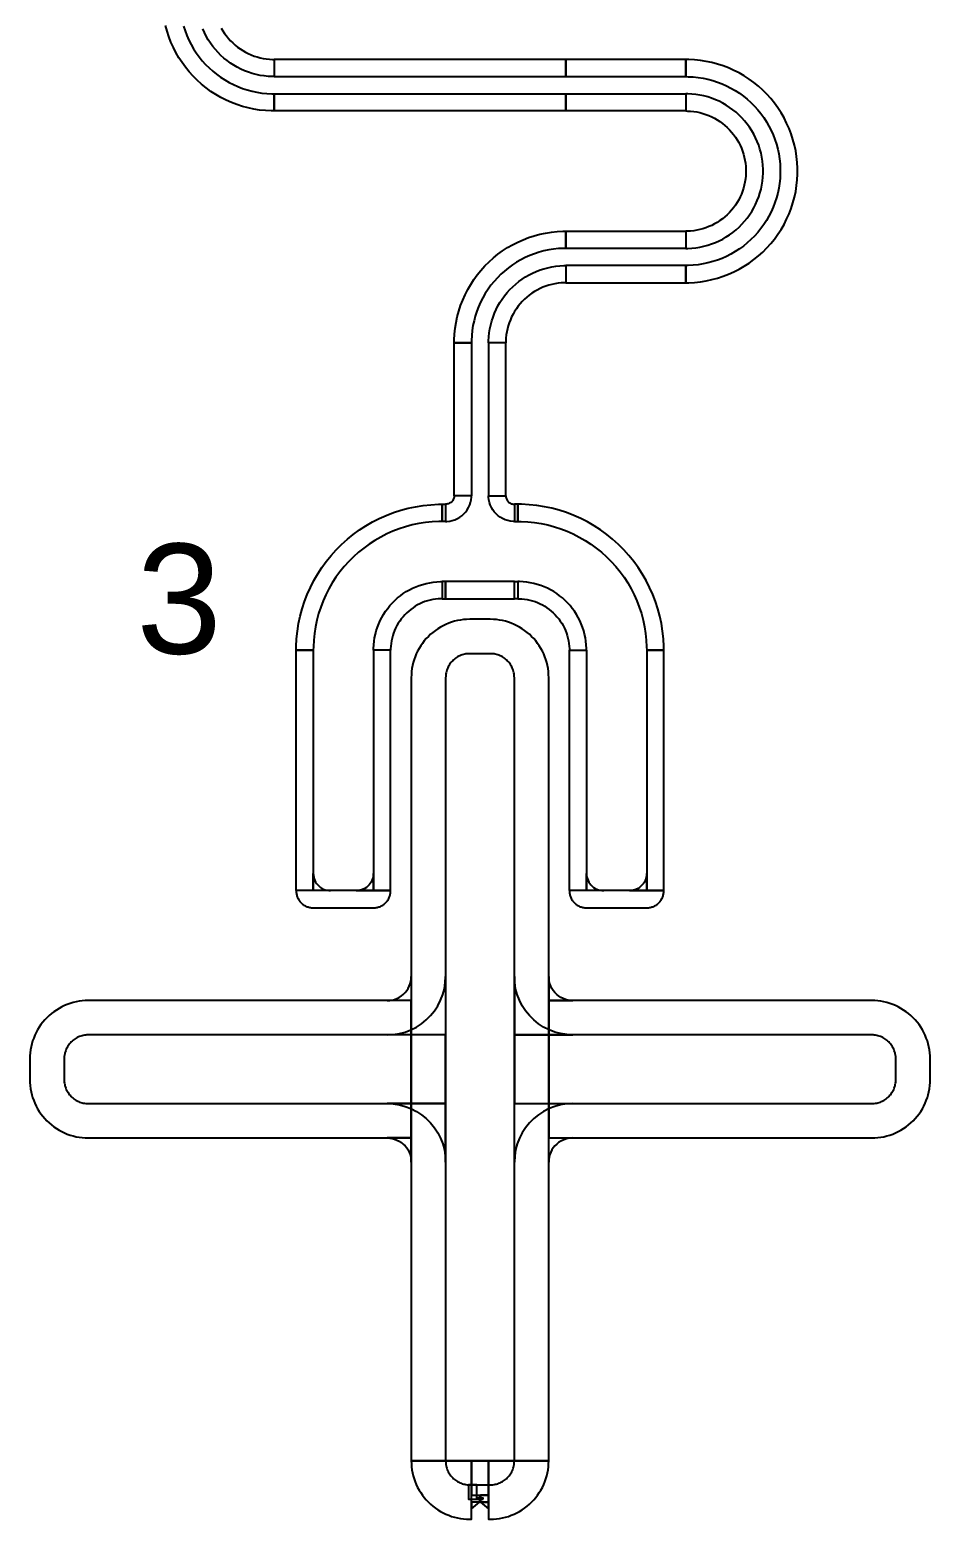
# Model space of a CAD drawing. Extents: x -3500 to 3500, y -3500 to 3500.
# Drawn here: x -257 to 267, y -1733 to -866 of the extents above; entities that cross this region are included whole.
import ezdxf

# ---------------------------------------------------------------- set-up
doc = ezdxf.new("R2010")
doc.units = 0
doc.layers.get('0').update_dxf_attribs({"linetype": 'CONTINUOUS'})
for name, color, linetype in [('BASEMETAL', 4, 'CONTINUOUS'), ('FRAME', 8, 'CONTINUOUS'), ('SECONDLAYER', 6, 'CONTINUOUS')]:
    doc.layers.add(name, color=color, linetype=linetype)
doc.styles.get("Standard").update_dxf_attribs({"font": 'arial.ttf'})

# ---------------------------------------------------------------- blocks, each defined once
blk = doc.blocks.new('CHIP_XSEARCH')
for points in [[(3332.47, 2636.38), (3333.36, 2633.64), (3334.39, 2630.95), (3335.56, 2628.32), (3336.87, 2625.76), (3338.31, 2623.26), (3339.88, 2620.85), (3341.57, 2618.52), (3343.38, 2616.28), (3345.31, 2614.14), (3347.34, 2612.1), (3349.48, 2610.18), (3351.72, 2608.37), (3354.05, 2606.67), (3356.47, 2605.1), (3358.96, 2603.67), (3361.53, 2602.36), (3364.16, 2601.19), (3366.84, 2600.15), (3369.58, 2599.26), (3372.36, 2598.52), (3375.18, 2597.92), (3378.02, 2597.47), (3380.89, 2597.17), (3383.76, 2597.02), (3385.2, 2597), (3385.2, 2587), (3383.5, 2587.02), (3380.1, 2587.2), (3376.72, 2587.56), (3373.36, 2588.09), (3370.03, 2588.8), (3366.74, 2589.68), (3363.51, 2590.73), (3360.33, 2591.95), (3357.22, 2593.33), (3354.19, 2594.88), (3351.24, 2596.58), (3348.39, 2598.43), (3345.63, 2600.43), (3342.99, 2602.57), (3340.46, 2604.85), (3338.05, 2607.26), (3335.78, 2609.79), (3333.64, 2612.43), (3331.64, 2615.18), (3329.78, 2618.04), (3328.08, 2620.98), (3326.54, 2624.02), (3325.15, 2627.13), (3323.93, 2630.3), (3322.88, 2633.54), (3322, 2636.83)], [(3354.44, 2635.3), (3355.36, 2633.71), (3356.36, 2632.18), (3357.44, 2630.69), (3358.59, 2629.27), (3359.82, 2627.91), (3361.11, 2626.61), (3362.47, 2625.39), (3363.9, 2624.23), (3365.38, 2623.16), (3366.92, 2622.16), (3368.5, 2621.24), (3370.14, 2620.41), (3371.81, 2619.66), (3373.52, 2619.01), (3375.26, 2618.44), (3377.03, 2617.97), (3378.83, 2617.59), (3380.64, 2617.3), (3382.46, 2617.11), (3384.29, 2617.01), (3385.2, 2617), (3385.2, 2607), (3384.03, 2607.02), (3381.67, 2607.14), (3379.33, 2607.38), (3377, 2607.75), (3374.7, 2608.24), (3372.42, 2608.85), (3370.18, 2609.58), (3367.98, 2610.43), (3365.83, 2611.38), (3363.73, 2612.45), (3361.69, 2613.63), (3359.72, 2614.91), (3357.81, 2616.3), (3355.98, 2617.78), (3354.23, 2619.36), (3352.56, 2621.02), (3350.99, 2622.77), (3349.5, 2624.61), (3348.12, 2626.51), (3346.83, 2628.49), (3345.66, 2630.53), (3344.59, 2632.63), (3343.63, 2634.78)]]:
    blk.add_lwpolyline(points)
for points in [[(3385.2, 2607), (3555, 2607), (3555, 2617), (3385.2, 2617)], [(3555, 2607), (3624.8, 2607), (3624.8, 2617), (3555, 2617)], [(3624.8, 2607), (3626.24, 2606.98), (3629.11, 2606.83), (3631.98, 2606.53), (3634.82, 2606.08), (3637.64, 2605.48), (3640.42, 2604.74), (3643.16, 2603.85), (3645.84, 2602.81), (3648.47, 2601.64), (3651.04, 2600.33), (3653.53, 2598.9), (3655.95, 2597.33), (3658.28, 2595.63), (3660.52, 2593.82), (3662.66, 2591.9), (3664.69, 2589.86), (3666.62, 2587.72), (3668.43, 2585.48), (3670.12, 2583.15), (3671.69, 2580.74), (3673.13, 2578.24), (3674.44, 2575.68), (3675.61, 2573.05), (3676.64, 2570.36), (3677.53, 2567.62), (3678.28, 2564.84), (3678.88, 2562.02), (3679.33, 2559.18), (3679.63, 2556.32), (3679.78, 2553.44), (3679.78, 2550.56), (3679.63, 2547.68), (3679.33, 2544.82), (3678.88, 2541.98), (3678.28, 2539.16), (3677.53, 2536.38), (3676.64, 2533.64), (3675.61, 2530.95), (3674.44, 2528.32), (3673.13, 2525.76), (3671.69, 2523.26), (3670.12, 2520.85), (3668.43, 2518.52), (3666.62, 2516.28), (3664.69, 2514.14), (3662.66, 2512.1), (3660.52, 2510.18), (3658.28, 2508.37), (3655.95, 2506.67), (3653.53, 2505.1), (3651.04, 2503.67), (3648.47, 2502.36), (3645.84, 2501.19), (3643.16, 2500.15), (3640.42, 2499.26), (3637.64, 2498.52), (3634.82, 2497.92), (3631.98, 2497.47), (3629.11, 2497.17), (3626.24, 2497.02), (3624.8, 2497), (3624.8, 2487), (3626.5, 2487.02), (3629.9, 2487.2), (3633.28, 2487.56), (3636.64, 2488.09), (3639.97, 2488.8), (3643.26, 2489.68), (3646.49, 2490.73), (3649.67, 2491.95), (3652.78, 2493.33), (3655.81, 2494.88), (3658.76, 2496.58), (3661.61, 2498.43), (3664.37, 2500.43), (3667.01, 2502.57), (3669.54, 2504.85), (3671.95, 2507.26), (3674.22, 2509.79), (3676.36, 2512.43), (3678.36, 2515.18), (3680.22, 2518.04), (3681.92, 2520.98), (3683.46, 2524.02), (3684.85, 2527.13), (3686.07, 2530.3), (3687.12, 2533.54), (3688, 2536.83), (3688.71, 2540.15), (3689.24, 2543.52), (3689.6, 2546.9), (3689.77, 2550.3), (3689.77, 2553.7), (3689.6, 2557.1), (3689.24, 2560.48), (3688.71, 2563.85), (3688, 2567.17), (3687.12, 2570.46), (3686.07, 2573.7), (3684.85, 2576.87), (3683.46, 2579.98), (3681.92, 2583.02), (3680.22, 2585.96), (3678.36, 2588.82), (3676.36, 2591.57), (3674.22, 2594.21), (3671.95, 2596.74), (3669.54, 2599.15), (3667.01, 2601.43), (3664.37, 2603.57), (3661.61, 2605.57), (3658.76, 2607.42), (3655.81, 2609.12), (3652.78, 2610.67), (3649.67, 2612.05), (3646.49, 2613.27), (3643.26, 2614.32), (3639.97, 2615.2), (3636.64, 2615.91), (3633.28, 2616.44), (3629.9, 2616.8), (3626.5, 2616.98), (3624.8, 2617)], [(3385.2, 2597), (3555, 2597), (3555, 2587), (3385.2, 2587)], [(3555, 2597), (3624.8, 2597), (3624.8, 2587), (3555, 2587)], [(3624.8, 2587), (3625.71, 2586.99), (3627.54, 2586.89), (3629.36, 2586.7), (3631.17, 2586.41), (3632.97, 2586.03), (3634.74, 2585.56), (3636.48, 2584.99), (3638.19, 2584.34), (3639.86, 2583.59), (3641.5, 2582.76), (3643.08, 2581.84), (3644.62, 2580.84), (3646.1, 2579.77), (3647.53, 2578.61), (3648.89, 2577.39), (3650.18, 2576.09), (3651.41, 2574.73), (3652.56, 2573.31), (3653.64, 2571.82), (3654.64, 2570.29), (3655.56, 2568.7), (3656.39, 2567.07), (3657.13, 2565.39), (3657.79, 2563.68), (3658.36, 2561.94), (3658.83, 2560.17), (3659.21, 2558.38), (3659.5, 2556.57), (3659.69, 2554.75), (3659.78, 2552.92), (3659.78, 2551.08), (3659.69, 2549.25), (3659.5, 2547.43), (3659.21, 2545.62), (3658.83, 2543.83), (3658.36, 2542.06), (3657.79, 2540.32), (3657.13, 2538.61), (3656.39, 2536.93), (3655.56, 2535.3), (3654.64, 2533.71), (3653.64, 2532.18), (3652.56, 2530.69), (3651.41, 2529.27), (3650.18, 2527.91), (3648.89, 2526.61), (3647.53, 2525.39), (3646.1, 2524.23), (3644.62, 2523.16), (3643.08, 2522.16), (3641.5, 2521.24), (3639.86, 2520.41), (3638.19, 2519.66), (3636.48, 2519.01), (3634.74, 2518.44), (3632.97, 2517.97), (3631.17, 2517.59), (3629.36, 2517.3), (3627.54, 2517.11), (3625.71, 2517.01), (3624.8, 2517), (3624.8, 2507), (3625.97, 2507.02), (3628.33, 2507.14), (3630.67, 2507.38), (3633, 2507.75), (3635.3, 2508.24), (3637.58, 2508.85), (3639.82, 2509.58), (3642.02, 2510.43), (3644.17, 2511.38), (3646.27, 2512.45), (3648.31, 2513.63), (3650.28, 2514.91), (3652.19, 2516.3), (3654.02, 2517.78), (3655.77, 2519.36), (3657.44, 2521.02), (3659.01, 2522.77), (3660.5, 2524.61), (3661.88, 2526.51), (3663.17, 2528.49), (3664.34, 2530.53), (3665.41, 2532.63), (3666.37, 2534.78), (3667.22, 2536.98), (3667.94, 2539.22), (3668.55, 2541.49), (3669.04, 2543.8), (3669.41, 2546.13), (3669.66, 2548.47), (3669.78, 2550.82), (3669.78, 2553.18), (3669.66, 2555.53), (3669.41, 2557.87), (3669.04, 2560.2), (3668.55, 2562.51), (3667.94, 2564.78), (3667.22, 2567.02), (3666.37, 2569.22), (3665.41, 2571.37), (3664.34, 2573.47), (3663.17, 2575.51), (3661.88, 2577.49), (3660.5, 2579.39), (3659.01, 2581.23), (3657.44, 2582.98), (3655.77, 2584.64), (3654.02, 2586.22), (3652.19, 2587.7), (3650.28, 2589.09), (3648.31, 2590.37), (3646.27, 2591.55), (3644.17, 2592.62), (3642.02, 2593.57), (3639.82, 2594.42), (3637.58, 2595.15), (3635.3, 2595.76), (3633, 2596.25), (3630.67, 2596.62), (3628.33, 2596.86), (3625.97, 2596.98), (3624.8, 2597)], [(3555, 2507), (3553.56, 2506.98), (3550.68, 2506.83), (3547.82, 2506.53), (3544.98, 2506.08), (3542.16, 2505.48), (3539.38, 2504.74), (3536.64, 2503.85), (3533.95, 2502.81), (3531.32, 2501.64), (3528.76, 2500.33), (3526.26, 2498.9), (3523.85, 2497.33), (3521.52, 2495.63), (3519.28, 2493.82), (3517.14, 2491.9), (3515.1, 2489.86), (3513.18, 2487.72), (3511.37, 2485.48), (3509.67, 2483.15), (3508.1, 2480.74), (3506.67, 2478.24), (3505.36, 2475.68), (3504.19, 2473.05), (3503.15, 2470.36), (3502.26, 2467.62), (3501.52, 2464.84), (3500.92, 2462.02), (3500.47, 2459.18), (3500.17, 2456.32), (3500.02, 2453.44), (3500, 2452), (3490, 2452), (3490.02, 2453.7), (3490.2, 2457.1), (3490.56, 2460.48), (3491.09, 2463.85), (3491.8, 2467.17), (3492.68, 2470.46), (3493.73, 2473.7), (3494.95, 2476.87), (3496.33, 2479.98), (3497.88, 2483.02), (3499.58, 2485.96), (3501.43, 2488.82), (3503.43, 2491.57), (3505.57, 2494.21), (3507.85, 2496.74), (3510.26, 2499.15), (3512.79, 2501.43), (3515.43, 2503.57), (3518.18, 2505.57), (3521.04, 2507.42), (3523.98, 2509.12), (3527.02, 2510.67), (3530.13, 2512.05), (3533.3, 2513.27), (3536.54, 2514.32), (3539.83, 2515.2), (3543.15, 2515.91), (3546.52, 2516.44), (3549.9, 2516.8), (3553.3, 2516.98), (3555, 2517)], [(3624.8, 2507), (3555, 2507), (3555, 2517), (3624.8, 2517)], [(3555, 2487), (3554.08, 2486.99), (3552.25, 2486.89), (3550.43, 2486.7), (3548.62, 2486.41), (3546.83, 2486.03), (3545.06, 2485.56), (3543.32, 2484.99), (3541.61, 2484.34), (3539.93, 2483.59), (3538.3, 2482.76), (3536.71, 2481.84), (3535.18, 2480.84), (3533.69, 2479.77), (3532.27, 2478.61), (3530.91, 2477.39), (3529.61, 2476.09), (3528.39, 2474.73), (3527.23, 2473.31), (3526.16, 2471.82), (3525.16, 2470.29), (3524.24, 2468.7), (3523.41, 2467.07), (3522.66, 2465.39), (3522.01, 2463.68), (3521.44, 2461.94), (3520.97, 2460.17), (3520.59, 2458.38), (3520.3, 2456.57), (3520.11, 2454.75), (3520.01, 2452.92), (3520, 2452), (3510, 2452), (3510.02, 2453.18), (3510.14, 2455.53), (3510.38, 2457.87), (3510.75, 2460.2), (3511.24, 2462.51), (3511.85, 2464.78), (3512.58, 2467.02), (3513.43, 2469.22), (3514.38, 2471.37), (3515.45, 2473.47), (3516.63, 2475.51), (3517.91, 2477.49), (3519.3, 2479.39), (3520.78, 2481.23), (3522.36, 2482.98), (3524.02, 2484.64), (3525.77, 2486.22), (3527.61, 2487.7), (3529.51, 2489.09), (3531.49, 2490.37), (3533.53, 2491.55), (3535.63, 2492.62), (3537.78, 2493.57), (3539.98, 2494.42), (3542.22, 2495.15), (3544.49, 2495.76), (3546.8, 2496.25), (3549.13, 2496.62), (3551.47, 2496.86), (3553.82, 2496.98), (3555, 2497)], [(3624.8, 2497), (3555, 2497), (3555, 2487), (3624.8, 2487)], [(3500, 2452), (3500, 2363), (3490, 2363), (3490, 2452)], [(3510, 2452), (3510, 2363), (3520, 2363), (3520, 2452)], [(3490, 2363), (3489.99, 2362.74), (3489.94, 2362.22), (3489.83, 2361.71), (3489.67, 2361.21), (3489.46, 2360.73), (3489.19, 2360.28), (3488.89, 2359.85), (3488.54, 2359.46), (3488.15, 2359.11), (3487.72, 2358.81), (3487.27, 2358.54), (3486.79, 2358.33), (3486.29, 2358.17), (3485.78, 2358.06), (3485.26, 2358.01), (3485, 2358), (3485, 2348), (3485.79, 2348.02), (3487.35, 2348.18), (3488.88, 2348.51), (3490.38, 2349), (3491.81, 2349.63), (3493.17, 2350.42), (3494.44, 2351.34), (3495.61, 2352.39), (3496.66, 2353.56), (3497.58, 2354.83), (3498.37, 2356.19), (3499, 2357.62), (3499.49, 2359.12), (3499.82, 2360.65), (3499.98, 2362.21), (3500, 2363)], [(3520, 2363), (3520.01, 2362.74), (3520.06, 2362.22), (3520.17, 2361.71), (3520.33, 2361.21), (3520.54, 2360.73), (3520.81, 2360.28), (3521.11, 2359.85), (3521.46, 2359.46), (3521.85, 2359.11), (3522.28, 2358.81), (3522.73, 2358.54), (3523.21, 2358.33), (3523.71, 2358.17), (3524.22, 2358.06), (3524.74, 2358.01), (3525, 2358), (3525, 2348), (3524.21, 2348.02), (3522.65, 2348.18), (3521.12, 2348.51), (3519.62, 2349), (3518.19, 2349.63), (3516.83, 2350.42), (3515.56, 2351.34), (3514.39, 2352.39), (3513.34, 2353.56), (3512.42, 2354.83), (3511.63, 2356.19), (3511, 2357.62), (3510.51, 2359.12), (3510.18, 2360.65), (3510.02, 2362.21), (3510, 2363)], [(3483, 2348), (3481.04, 2347.97), (3477.12, 2347.77), (3473.21, 2347.36), (3469.33, 2346.74), (3465.49, 2345.93), (3461.7, 2344.91), (3457.96, 2343.7), (3454.3, 2342.29), (3450.71, 2340.69), (3447.21, 2338.91), (3443.81, 2336.95), (3440.52, 2334.81), (3437.34, 2332.5), (3434.29, 2330.03), (3431.37, 2327.4), (3428.6, 2324.63), (3425.97, 2321.71), (3423.5, 2318.66), (3421.19, 2315.48), (3419.05, 2312.19), (3417.09, 2308.79), (3415.31, 2305.29), (3413.71, 2301.7), (3412.3, 2298.04), (3411.09, 2294.3), (3410.07, 2290.51), (3409.26, 2286.67), (3408.64, 2282.79), (3408.23, 2278.88), (3408.03, 2274.96), (3408, 2273), (3398, 2273), (3398.03, 2275.23), (3398.26, 2279.67), (3398.73, 2284.09), (3399.42, 2288.49), (3400.35, 2292.84), (3401.5, 2297.14), (3402.88, 2301.37), (3404.47, 2305.53), (3406.28, 2309.59), (3408.3, 2313.56), (3410.53, 2317.41), (3412.95, 2321.14), (3415.56, 2324.74), (3418.37, 2328.2), (3421.34, 2331.51), (3424.49, 2334.66), (3427.8, 2337.63), (3431.26, 2340.44), (3434.86, 2343.05), (3438.59, 2345.47), (3442.44, 2347.7), (3446.41, 2349.72), (3450.47, 2351.53), (3454.63, 2353.12), (3458.86, 2354.5), (3463.16, 2355.65), (3467.51, 2356.58), (3471.91, 2357.27), (3476.33, 2357.74), (3480.77, 2357.97), (3483, 2358)], [(3485, 2348), (3483, 2348), (3483, 2358), (3485, 2358)], [(3525, 2348), (3527, 2348), (3527, 2358), (3525, 2358)], [(3527, 2348), (3528.96, 2347.97), (3532.88, 2347.77), (3536.79, 2347.36), (3540.67, 2346.74), (3544.51, 2345.93), (3548.3, 2344.91), (3552.04, 2343.7), (3555.7, 2342.29), (3559.29, 2340.69), (3562.79, 2338.91), (3566.19, 2336.95), (3569.48, 2334.81), (3572.66, 2332.5), (3575.71, 2330.03), (3578.63, 2327.4), (3581.4, 2324.63), (3584.03, 2321.71), (3586.5, 2318.66), (3588.81, 2315.48), (3590.95, 2312.19), (3592.91, 2308.79), (3594.69, 2305.29), (3596.29, 2301.7), (3597.7, 2298.04), (3598.91, 2294.3), (3599.93, 2290.51), (3600.74, 2286.67), (3601.36, 2282.79), (3601.77, 2278.88), (3601.97, 2274.96), (3602, 2273), (3612, 2273), (3611.97, 2275.23), (3611.74, 2279.67), (3611.27, 2284.09), (3610.58, 2288.49), (3609.65, 2292.84), (3608.5, 2297.14), (3607.12, 2301.37), (3605.53, 2305.53), (3603.72, 2309.59), (3601.7, 2313.56), (3599.47, 2317.41), (3597.05, 2321.14), (3594.44, 2324.74), (3591.63, 2328.2), (3588.66, 2331.51), (3585.51, 2334.66), (3582.2, 2337.63), (3578.74, 2340.44), (3575.14, 2343.05), (3571.41, 2345.47), (3567.56, 2347.7), (3563.59, 2349.72), (3559.53, 2351.53), (3555.37, 2353.12), (3551.14, 2354.5), (3546.84, 2355.65), (3542.49, 2356.58), (3538.09, 2357.27), (3533.67, 2357.74), (3529.23, 2357.97), (3527, 2358)], [(3483, 2303), (3482.21, 2302.99), (3480.65, 2302.91), (3479.08, 2302.74), (3477.53, 2302.5), (3476, 2302.17), (3474.48, 2301.76), (3472.99, 2301.28), (3471.52, 2300.72), (3470.08, 2300.08), (3468.69, 2299.36), (3467.33, 2298.58), (3466.01, 2297.72), (3464.74, 2296.8), (3463.52, 2295.81), (3462.35, 2294.76), (3461.24, 2293.65), (3460.19, 2292.48), (3459.2, 2291.26), (3458.28, 2289.99), (3457.42, 2288.67), (3456.64, 2287.31), (3455.92, 2285.92), (3455.28, 2284.48), (3454.72, 2283.01), (3454.24, 2281.52), (3453.83, 2280), (3453.5, 2278.47), (3453.26, 2276.92), (3453.09, 2275.35), (3453.01, 2273.79), (3453, 2273), (3443, 2273), (3443.01, 2274.05), (3443.12, 2276.14), (3443.34, 2278.22), (3443.67, 2280.29), (3444.11, 2282.34), (3444.65, 2284.36), (3445.29, 2286.35), (3446.04, 2288.31), (3446.9, 2290.22), (3447.85, 2292.09), (3448.89, 2293.9), (3450.03, 2295.66), (3451.27, 2297.35), (3452.58, 2298.98), (3453.99, 2300.53), (3455.47, 2302.01), (3457.02, 2303.42), (3458.65, 2304.73), (3460.34, 2305.97), (3462.1, 2307.11), (3463.91, 2308.15), (3465.78, 2309.1), (3467.69, 2309.96), (3469.65, 2310.71), (3471.64, 2311.35), (3473.66, 2311.89), (3475.71, 2312.33), (3477.78, 2312.66), (3479.86, 2312.88), (3481.95, 2312.99), (3483, 2313)], [(3485, 2313), (3483, 2313), (3483, 2303), (3485, 2303)], [(3485, 2313), (3485, 2303), (3525, 2303), (3525, 2313)], [(3525, 2313), (3527, 2313), (3527, 2303), (3525, 2303)], [(3527, 2303), (3527.79, 2302.99), (3529.35, 2302.91), (3530.92, 2302.74), (3532.47, 2302.5), (3534, 2302.17), (3535.52, 2301.76), (3537.01, 2301.28), (3538.48, 2300.72), (3539.92, 2300.08), (3541.31, 2299.36), (3542.67, 2298.58), (3543.99, 2297.72), (3545.26, 2296.8), (3546.48, 2295.81), (3547.65, 2294.76), (3548.76, 2293.65), (3549.81, 2292.48), (3550.8, 2291.26), (3551.72, 2289.99), (3552.58, 2288.67), (3553.36, 2287.31), (3554.08, 2285.92), (3554.72, 2284.48), (3555.28, 2283.01), (3555.76, 2281.52), (3556.17, 2280), (3556.5, 2278.47), (3556.74, 2276.92), (3556.91, 2275.35), (3556.99, 2273.79), (3557, 2273), (3567, 2273), (3566.99, 2274.05), (3566.88, 2276.14), (3566.66, 2278.22), (3566.33, 2280.29), (3565.89, 2282.34), (3565.35, 2284.36), (3564.71, 2286.35), (3563.96, 2288.31), (3563.1, 2290.22), (3562.15, 2292.09), (3561.11, 2293.9), (3559.97, 2295.66), (3558.73, 2297.35), (3557.42, 2298.98), (3556.01, 2300.53), (3554.53, 2302.01), (3552.98, 2303.42), (3551.35, 2304.73), (3549.66, 2305.97), (3547.9, 2307.11), (3546.09, 2308.15), (3544.22, 2309.1), (3542.31, 2309.96), (3540.35, 2310.71), (3538.36, 2311.35), (3536.34, 2311.89), (3534.29, 2312.33), (3532.22, 2312.66), (3530.14, 2312.88), (3528.05, 2312.99), (3527, 2313)], [(3505, 2291), (3499, 2291), (3497.22, 2290.95), (3495.45, 2290.81), (3493.68, 2290.58), (3491.93, 2290.26), (3490.2, 2289.84), (3488.49, 2289.34), (3486.82, 2288.74), (3485.17, 2288.06), (3483.56, 2287.29), (3482, 2286.44), (3480.48, 2285.51), (3479.02, 2284.51), (3477.6, 2283.42), (3476.25, 2282.27), (3474.96, 2281.04), (3473.73, 2279.75), (3472.58, 2278.4), (3471.49, 2276.98), (3470.49, 2275.52), (3469.56, 2274), (3468.71, 2272.44), (3467.94, 2270.83), (3467.26, 2269.18), (3466.66, 2267.51), (3466.16, 2265.8), (3465.74, 2264.07), (3465.42, 2262.32), (3465.19, 2260.55), (3465.05, 2258.78), (3465, 2257), (3465, 1801), (3545, 1801), (3545, 2257), (3544.95, 2258.78), (3544.81, 2260.55), (3544.58, 2262.32), (3544.26, 2264.07), (3543.84, 2265.8), (3543.34, 2267.51), (3542.74, 2269.18), (3542.06, 2270.83), (3541.29, 2272.44), (3540.44, 2274), (3539.51, 2275.52), (3538.51, 2276.98), (3537.42, 2278.4), (3536.27, 2279.75), (3535.04, 2281.04), (3533.75, 2282.27), (3532.4, 2283.42), (3530.98, 2284.51), (3529.52, 2285.51), (3528, 2286.44), (3526.44, 2287.29), (3524.83, 2288.06), (3523.18, 2288.74), (3521.51, 2289.34), (3519.8, 2289.84), (3518.07, 2290.26), (3516.32, 2290.58), (3514.55, 2290.81), (3512.78, 2290.95), (3511, 2291)], [(3408, 2273), (3408, 2133), (3398, 2133), (3398, 2273)], [(3443, 2273), (3443, 2133), (3453, 2133), (3453, 2273)], [(3567, 2273), (3567, 2133), (3557, 2133), (3557, 2273)], [(3602, 2273), (3602, 2133), (3612, 2133), (3612, 2273)], [(3408, 2133), (3408, 2143), (3408.05, 2141.95), (3408.22, 2140.92), (3408.49, 2139.91), (3408.86, 2138.93), (3409.34, 2138), (3409.91, 2137.12), (3410.57, 2136.31), (3411.31, 2135.57), (3412.12, 2134.91), (3413, 2134.34), (3413.93, 2133.86), (3414.91, 2133.49), (3415.92, 2133.22), (3416.95, 2133.05), (3418, 2133)], [(3443, 2133), (3443, 2143), (3442.95, 2141.95), (3442.78, 2140.92), (3442.51, 2139.91), (3442.14, 2138.93), (3441.66, 2138), (3441.09, 2137.12), (3440.43, 2136.31), (3439.69, 2135.57), (3438.88, 2134.91), (3438, 2134.34), (3437.07, 2133.86), (3436.09, 2133.49), (3435.08, 2133.22), (3434.05, 2133.05), (3433, 2133)], [(3567, 2133), (3567, 2143), (3567.05, 2141.95), (3567.22, 2140.92), (3567.49, 2139.91), (3567.86, 2138.93), (3568.34, 2138), (3568.91, 2137.12), (3569.57, 2136.31), (3570.31, 2135.57), (3571.12, 2134.91), (3572, 2134.34), (3572.93, 2133.86), (3573.91, 2133.49), (3574.92, 2133.22), (3575.95, 2133.05), (3577, 2133)], [(3602, 2133), (3602, 2143), (3601.95, 2141.95), (3601.78, 2140.92), (3601.51, 2139.91), (3601.14, 2138.93), (3600.66, 2138), (3600.09, 2137.12), (3599.43, 2136.31), (3598.69, 2135.57), (3597.88, 2134.91), (3597, 2134.34), (3596.07, 2133.86), (3595.09, 2133.49), (3594.08, 2133.22), (3593.05, 2133.05), (3592, 2133)], [(3425.5, 2133), (3398, 2133), (3398, 2133), (3398.01, 2132.48), (3398.05, 2131.95), (3398.12, 2131.44), (3398.22, 2130.92), (3398.34, 2130.41), (3398.49, 2129.91), (3398.66, 2129.42), (3398.86, 2128.93), (3399.09, 2128.46), (3399.34, 2128), (3399.61, 2127.55), (3399.91, 2127.12), (3400.23, 2126.71), (3400.57, 2126.31), (3400.93, 2125.93), (3401.31, 2125.57), (3401.71, 2125.23), (3402.12, 2124.91), (3402.55, 2124.61), (3403, 2124.34), (3403.46, 2124.09), (3403.93, 2123.86), (3404.42, 2123.66), (3404.91, 2123.49), (3405.41, 2123.34), (3405.92, 2123.22), (3406.44, 2123.12), (3406.95, 2123.05), (3407.48, 2123.01), (3408, 2123), (3443, 2123), (3443.52, 2123.01), (3444.05, 2123.05), (3444.56, 2123.12), (3445.08, 2123.22), (3445.59, 2123.34), (3446.09, 2123.49), (3446.58, 2123.66), (3447.07, 2123.86), (3447.54, 2124.09), (3448, 2124.34), (3448.45, 2124.61), (3448.88, 2124.91), (3449.29, 2125.23), (3449.69, 2125.57), (3450.07, 2125.93), (3450.43, 2126.31), (3450.77, 2126.71), (3451.09, 2127.12), (3451.39, 2127.55), (3451.66, 2128), (3451.91, 2128.46), (3452.14, 2128.93), (3452.34, 2129.42), (3452.51, 2129.91), (3452.66, 2130.41), (3452.78, 2130.92), (3452.88, 2131.44), (3452.95, 2131.95), (3452.99, 2132.48), (3453, 2133), (3453, 2133)], [(3584.5, 2133), (3557, 2133), (3557, 2133), (3557.01, 2132.48), (3557.05, 2131.95), (3557.12, 2131.44), (3557.22, 2130.92), (3557.34, 2130.41), (3557.49, 2129.91), (3557.66, 2129.42), (3557.86, 2128.93), (3558.09, 2128.46), (3558.34, 2128), (3558.61, 2127.55), (3558.91, 2127.12), (3559.23, 2126.71), (3559.57, 2126.31), (3559.93, 2125.93), (3560.31, 2125.57), (3560.71, 2125.23), (3561.12, 2124.91), (3561.55, 2124.61), (3562, 2124.34), (3562.46, 2124.09), (3562.93, 2123.86), (3563.42, 2123.66), (3563.91, 2123.49), (3564.41, 2123.34), (3564.92, 2123.22), (3565.44, 2123.12), (3565.95, 2123.05), (3566.48, 2123.01), (3567, 2123), (3602, 2123), (3602.52, 2123.01), (3603.05, 2123.05), (3603.56, 2123.12), (3604.08, 2123.22), (3604.59, 2123.34), (3605.09, 2123.49), (3605.58, 2123.66), (3606.07, 2123.86), (3606.54, 2124.09), (3607, 2124.34), (3607.45, 2124.61), (3607.88, 2124.91), (3608.29, 2125.23), (3608.69, 2125.57), (3609.07, 2125.93), (3609.43, 2126.31), (3609.77, 2126.71), (3610.09, 2127.12), (3610.39, 2127.55), (3610.66, 2128), (3610.91, 2128.46), (3611.14, 2128.93), (3611.34, 2129.42), (3611.51, 2129.91), (3611.66, 2130.41), (3611.78, 2130.92), (3611.88, 2131.44), (3611.95, 2131.95), (3611.99, 2132.48), (3612, 2133), (3612, 2133)], [(3465, 2069), (3451, 2069), (3452.46, 2069.08), (3453.91, 2069.31), (3455.33, 2069.69), (3456.69, 2070.21), (3458, 2070.88), (3459.23, 2071.67), (3460.37, 2072.6), (3461.4, 2073.63), (3462.33, 2074.77), (3463.12, 2076), (3463.79, 2077.31), (3464.31, 2078.67), (3464.69, 2080.09), (3464.92, 2081.54), (3465, 2083)], [(3545, 2069), (3559, 2069), (3557.54, 2069.08), (3556.09, 2069.31), (3554.67, 2069.69), (3553.31, 2070.21), (3552, 2070.88), (3550.77, 2071.67), (3549.63, 2072.6), (3548.6, 2073.63), (3547.67, 2074.77), (3546.88, 2076), (3546.21, 2077.31), (3545.69, 2078.67), (3545.31, 2080.09), (3545.08, 2081.54), (3545, 2083)], [(3465, 2029), (3465, 2069), (3277, 2069), (3275.22, 2068.95), (3273.45, 2068.81), (3271.68, 2068.58), (3269.93, 2068.26), (3268.2, 2067.84), (3266.49, 2067.34), (3264.82, 2066.74), (3263.17, 2066.06), (3261.56, 2065.29), (3260, 2064.44), (3258.48, 2063.51), (3257.02, 2062.51), (3255.6, 2061.42), (3254.25, 2060.27), (3252.96, 2059.04), (3251.73, 2057.75), (3250.58, 2056.4), (3249.49, 2054.98), (3248.49, 2053.52), (3247.56, 2052), (3246.71, 2050.44), (3245.94, 2048.83), (3245.26, 2047.18), (3244.66, 2045.51), (3244.16, 2043.8), (3243.74, 2042.07), (3243.42, 2040.32), (3243.19, 2038.55), (3243.05, 2036.78), (3243, 2035), (3243, 2023), (3243.05, 2021.22), (3243.19, 2019.45), (3243.42, 2017.68), (3243.74, 2015.93), (3244.16, 2014.2), (3244.66, 2012.49), (3245.26, 2010.82), (3245.94, 2009.17), (3246.71, 2007.56), (3247.56, 2006), (3248.49, 2004.48), (3249.49, 2003.02), (3250.58, 2001.6), (3251.73, 2000.25), (3252.96, 1998.96), (3254.25, 1997.73), (3255.6, 1996.58), (3257.02, 1995.49), (3258.48, 1994.49), (3260, 1993.56), (3261.56, 1992.71), (3263.17, 1991.94), (3264.82, 1991.26), (3266.49, 1990.66), (3268.2, 1990.16), (3269.93, 1989.74), (3271.68, 1989.42), (3273.45, 1989.19), (3275.22, 1989.05), (3277, 1989), (3465, 1989)], [(3545, 2029), (3545, 1989), (3733, 1989), (3734.78, 1989.05), (3736.55, 1989.19), (3738.32, 1989.42), (3740.07, 1989.74), (3741.8, 1990.16), (3743.51, 1990.66), (3745.18, 1991.26), (3746.83, 1991.94), (3748.44, 1992.71), (3750, 1993.56), (3751.52, 1994.49), (3752.98, 1995.49), (3754.4, 1996.58), (3755.75, 1997.73), (3757.04, 1998.96), (3758.27, 2000.25), (3759.42, 2001.6), (3760.51, 2003.02), (3761.51, 2004.48), (3762.44, 2006), (3763.29, 2007.56), (3764.06, 2009.17), (3764.74, 2010.82), (3765.34, 2012.49), (3765.84, 2014.2), (3766.26, 2015.93), (3766.58, 2017.68), (3766.81, 2019.45), (3766.95, 2021.22), (3767, 2023), (3767, 2035), (3766.95, 2036.78), (3766.81, 2038.55), (3766.58, 2040.32), (3766.26, 2042.07), (3765.84, 2043.8), (3765.34, 2045.51), (3764.74, 2047.18), (3764.06, 2048.83), (3763.29, 2050.44), (3762.44, 2052), (3761.51, 2053.52), (3760.51, 2054.98), (3759.42, 2056.4), (3758.27, 2057.75), (3757.04, 2059.04), (3755.75, 2060.27), (3754.4, 2061.42), (3752.98, 2062.51), (3751.52, 2063.51), (3750, 2064.44), (3748.44, 2065.29), (3746.83, 2066.06), (3745.18, 2066.74), (3743.51, 2067.34), (3741.8, 2067.84), (3740.07, 2068.26), (3738.32, 2068.58), (3736.55, 2068.81), (3734.78, 2068.95), (3733, 2069), (3545, 2069)], [(3465, 1989), (3451, 1989), (3452.46, 1988.92), (3453.91, 1988.69), (3455.33, 1988.31), (3456.69, 1987.79), (3458, 1987.12), (3459.23, 1986.33), (3460.37, 1985.4), (3461.4, 1984.37), (3462.33, 1983.23), (3463.12, 1982), (3463.79, 1980.69), (3464.31, 1979.33), (3464.69, 1977.91), (3464.92, 1976.46), (3465, 1975)], [(3545, 1989), (3559, 1989), (3557.54, 1988.92), (3556.09, 1988.69), (3554.67, 1988.31), (3553.31, 1987.79), (3552, 1987.12), (3550.77, 1986.33), (3549.63, 1985.4), (3548.6, 1984.37), (3547.67, 1983.23), (3546.88, 1982), (3546.21, 1980.69), (3545.69, 1979.33), (3545.31, 1977.91), (3545.08, 1976.46), (3545, 1975)], [(3482.5, 1801), (3465, 1801), (3465, 1801), (3465.05, 1799.22), (3465.19, 1797.45), (3465.42, 1795.68), (3465.74, 1793.93), (3466.16, 1792.2), (3466.66, 1790.49), (3467.26, 1788.82), (3467.94, 1787.17), (3468.71, 1785.56), (3469.56, 1784), (3470.49, 1782.48), (3471.49, 1781.02), (3472.58, 1779.6), (3473.73, 1778.25), (3474.96, 1776.96), (3476.25, 1775.73), (3477.6, 1774.58), (3479.02, 1773.49), (3480.48, 1772.49), (3482, 1771.56), (3483.56, 1770.71), (3485.17, 1769.94), (3486.82, 1769.26), (3488.49, 1768.66), (3490.2, 1768.16), (3491.93, 1767.74), (3493.68, 1767.42), (3495.45, 1767.19), (3497.22, 1767.05), (3499, 1767), (3500, 1767), (3500, 1801)], [(3500, 1801), (3500, 1781), (3510, 1781), (3510, 1801)], [(3527.5, 1801), (3510, 1801), (3510, 1767), (3511, 1767), (3512.78, 1767.05), (3514.55, 1767.19), (3516.32, 1767.42), (3518.07, 1767.74), (3519.8, 1768.16), (3521.51, 1768.66), (3523.18, 1769.26), (3524.83, 1769.94), (3526.44, 1770.71), (3528, 1771.56), (3529.52, 1772.49), (3530.98, 1773.49), (3532.4, 1774.58), (3533.75, 1775.73), (3535.04, 1776.96), (3536.27, 1778.25), (3537.42, 1779.6), (3538.51, 1781.02), (3539.51, 1782.48), (3540.44, 1784), (3541.29, 1785.56), (3542.06, 1787.17), (3542.74, 1788.82), (3543.34, 1790.49), (3543.84, 1792.2), (3544.26, 1793.93), (3544.58, 1795.68), (3544.81, 1797.45), (3544.95, 1799.22), (3545, 1801), (3545, 1801)], [(3504.7, 1781), (3504.7, 1777), (3500, 1777), (3500, 1781)], [(3505.3, 1781), (3505.3, 1777), (3510, 1777), (3510, 1781)], [(3500, 1777), (3500, 1773), (3500, 1773), (3504.7, 1777)], [(3505.3, 1777), (3510, 1773), (3510, 1773), (3510, 1777)]]:
    blk.add_lwpolyline(points, close=True)
at = {"layer": 'SECONDLAYER'}
for points in [[(3505, 1787), (3511, 1787), (3511.73, 1787.02), (3512.46, 1787.08), (3513.19, 1787.17), (3513.91, 1787.31), (3514.62, 1787.48), (3515.33, 1787.69), (3516.02, 1787.93), (3516.69, 1788.21), (3517.36, 1788.53), (3518, 1788.88), (3518.62, 1789.26), (3519.23, 1789.67), (3519.81, 1790.12), (3520.37, 1790.6), (3520.9, 1791.1), (3521.4, 1791.63), (3521.88, 1792.19), (3522.33, 1792.77), (3522.74, 1793.38), (3523.12, 1794), (3523.47, 1794.64), (3523.79, 1795.31), (3524.07, 1795.98), (3524.31, 1796.67), (3524.52, 1797.38), (3524.69, 1798.09), (3524.83, 1798.81), (3524.92, 1799.54), (3524.98, 1800.27), (3525, 1801), (3525, 2257), (3524.98, 2257.73), (3524.92, 2258.46), (3524.83, 2259.19), (3524.69, 2259.91), (3524.52, 2260.62), (3524.31, 2261.33), (3524.07, 2262.02), (3523.79, 2262.69), (3523.47, 2263.36), (3523.12, 2264), (3522.74, 2264.62), (3522.33, 2265.23), (3521.88, 2265.81), (3521.4, 2266.37), (3520.9, 2266.9), (3520.37, 2267.4), (3519.81, 2267.88), (3519.23, 2268.33), (3518.62, 2268.74), (3518, 2269.12), (3517.36, 2269.47), (3516.69, 2269.79), (3516.02, 2270.07), (3515.33, 2270.31), (3514.62, 2270.52), (3513.91, 2270.69), (3513.19, 2270.83), (3512.46, 2270.92), (3511.73, 2270.98), (3511, 2271), (3499, 2271), (3498.27, 2270.98), (3497.54, 2270.92), (3496.81, 2270.83), (3496.09, 2270.69), (3495.38, 2270.52), (3494.67, 2270.31), (3493.98, 2270.07), (3493.31, 2269.79), (3492.64, 2269.47), (3492, 2269.12), (3491.38, 2268.74), (3490.77, 2268.33), (3490.19, 2267.88), (3489.63, 2267.4), (3489.1, 2266.9), (3488.6, 2266.37), (3488.12, 2265.81), (3487.67, 2265.23), (3487.26, 2264.62), (3486.88, 2264), (3486.53, 2263.36), (3486.21, 2262.69), (3485.93, 2262.02), (3485.69, 2261.33), (3485.48, 2260.62), (3485.31, 2259.91), (3485.17, 2259.19), (3485.08, 2258.46), (3485.02, 2257.73), (3485, 2257), (3485, 1801), (3485.02, 1800.27), (3485.08, 1799.54), (3485.17, 1798.81), (3485.31, 1798.09), (3485.48, 1797.38), (3485.69, 1796.67), (3485.93, 1795.98), (3486.21, 1795.31), (3486.53, 1794.64), (3486.88, 1794), (3487.26, 1793.38), (3487.67, 1792.77), (3488.12, 1792.19), (3488.6, 1791.63), (3489.1, 1791.1), (3489.63, 1790.6), (3490.19, 1790.12), (3490.77, 1789.67), (3491.38, 1789.26), (3492, 1788.88), (3492.64, 1788.53), (3493.31, 1788.21), (3493.98, 1787.93), (3494.67, 1787.69), (3495.38, 1787.48), (3496.09, 1787.31), (3496.81, 1787.17), (3497.54, 1787.08), (3498.27, 1787.02), (3499, 1787)], [(3485, 2049), (3451, 2049), (3454.55, 2049.19), (3458.07, 2049.74), (3461.51, 2050.66), (3464.83, 2051.94), (3468, 2053.56), (3470.98, 2055.49), (3473.75, 2057.73), (3476.27, 2060.25), (3478.51, 2063.02), (3480.44, 2066), (3482.06, 2069.17), (3483.34, 2072.49), (3484.26, 2075.93), (3484.81, 2079.45), (3485, 2083)], [(3525, 2049), (3559, 2049), (3555.45, 2049.19), (3551.93, 2049.74), (3548.49, 2050.66), (3545.17, 2051.94), (3542, 2053.56), (3539.02, 2055.49), (3536.25, 2057.73), (3533.73, 2060.25), (3531.49, 2063.02), (3529.56, 2066), (3527.94, 2069.17), (3526.66, 2072.49), (3525.74, 2075.93), (3525.19, 2079.45), (3525, 2083)], [(3485, 2029), (3485, 2049), (3277, 2049), (3276.27, 2048.98), (3275.54, 2048.92), (3274.81, 2048.83), (3274.09, 2048.69), (3273.38, 2048.52), (3272.67, 2048.31), (3271.98, 2048.07), (3271.31, 2047.79), (3270.64, 2047.47), (3270, 2047.12), (3269.38, 2046.74), (3268.77, 2046.33), (3268.19, 2045.88), (3267.63, 2045.4), (3267.1, 2044.9), (3266.6, 2044.37), (3266.12, 2043.81), (3265.67, 2043.23), (3265.26, 2042.62), (3264.88, 2042), (3264.53, 2041.36), (3264.21, 2040.69), (3263.93, 2040.02), (3263.69, 2039.33), (3263.48, 2038.62), (3263.31, 2037.91), (3263.17, 2037.19), (3263.08, 2036.46), (3263.02, 2035.73), (3263, 2035), (3263, 2023), (3263.02, 2022.27), (3263.08, 2021.54), (3263.17, 2020.81), (3263.31, 2020.09), (3263.48, 2019.38), (3263.69, 2018.67), (3263.93, 2017.98), (3264.21, 2017.31), (3264.53, 2016.64), (3264.88, 2016), (3265.26, 2015.38), (3265.67, 2014.77), (3266.12, 2014.19), (3266.6, 2013.63), (3267.1, 2013.1), (3267.63, 2012.6), (3268.19, 2012.12), (3268.77, 2011.67), (3269.38, 2011.26), (3270, 2010.88), (3270.64, 2010.53), (3271.31, 2010.21), (3271.98, 2009.93), (3272.67, 2009.69), (3273.38, 2009.48), (3274.09, 2009.31), (3274.81, 2009.17), (3275.54, 2009.08), (3276.27, 2009.02), (3277, 2009), (3485, 2009)], [(3525, 2029), (3525, 2009), (3733, 2009), (3733.73, 2009.02), (3734.46, 2009.08), (3735.19, 2009.17), (3735.91, 2009.31), (3736.62, 2009.48), (3737.33, 2009.69), (3738.02, 2009.93), (3738.69, 2010.21), (3739.36, 2010.53), (3740, 2010.88), (3740.62, 2011.26), (3741.23, 2011.67), (3741.81, 2012.12), (3742.37, 2012.6), (3742.9, 2013.1), (3743.4, 2013.63), (3743.88, 2014.19), (3744.33, 2014.77), (3744.74, 2015.38), (3745.12, 2016), (3745.47, 2016.64), (3745.79, 2017.31), (3746.07, 2017.98), (3746.31, 2018.67), (3746.52, 2019.38), (3746.69, 2020.09), (3746.83, 2020.81), (3746.92, 2021.54), (3746.98, 2022.27), (3747, 2023), (3747, 2035), (3746.98, 2035.73), (3746.92, 2036.46), (3746.83, 2037.19), (3746.69, 2037.91), (3746.52, 2038.62), (3746.31, 2039.33), (3746.07, 2040.02), (3745.79, 2040.69), (3745.47, 2041.36), (3745.12, 2042), (3744.74, 2042.62), (3744.33, 2043.23), (3743.88, 2043.81), (3743.4, 2044.37), (3742.9, 2044.9), (3742.37, 2045.4), (3741.81, 2045.88), (3741.23, 2046.33), (3740.62, 2046.74), (3740, 2047.12), (3739.36, 2047.47), (3738.69, 2047.79), (3738.02, 2048.07), (3737.33, 2048.31), (3736.62, 2048.52), (3735.91, 2048.69), (3735.19, 2048.83), (3734.46, 2048.92), (3733.73, 2048.98), (3733, 2049), (3525, 2049)], [(3485, 2009), (3451, 2009), (3454.55, 2008.81), (3458.07, 2008.26), (3461.51, 2007.34), (3464.83, 2006.06), (3468, 2004.44), (3470.98, 2002.51), (3473.75, 2000.27), (3476.27, 1997.75), (3478.51, 1994.98), (3480.44, 1992), (3482.06, 1988.83), (3483.34, 1985.51), (3484.26, 1982.07), (3484.81, 1978.55), (3485, 1975)], [(3525, 2009), (3559, 2009), (3555.45, 2008.81), (3551.93, 2008.26), (3548.49, 2007.34), (3545.17, 2006.06), (3542, 2004.44), (3539.02, 2002.51), (3536.25, 2000.27), (3533.73, 1997.75), (3531.49, 1994.98), (3529.56, 1992), (3527.94, 1988.83), (3526.66, 1985.51), (3525.74, 1982.07), (3525.19, 1978.55), (3525, 1975)], [(3503.25, 1778.7), (3503.25, 1787), (3498.25, 1787), (3498.25, 1778.7)], [(3504.7, 1778.7), (3504.7, 1779.3), (3503.25, 1779.3), (3503.25, 1778.7)], [(3505.3, 1778.7), (3505.3, 1779.3), (3504.7, 1779.3), (3504.7, 1778.7)], [(3506.75, 1778.7), (3506.75, 1779.3), (3505.3, 1779.3), (3505.3, 1778.7)]]:
    blk.add_lwpolyline(points, close=True, dxfattribs=at)
at = {"layer": 'FRAME'}
blk.add_text('3', height=64, dxfattribs=at).set_placement((3305, 2271))

msp = doc.modelspace()

# ---------------------------------------------------------------- block references
at = {"layer": 'BASEMETAL'}
msp.add_blockref('CHIP_XSEARCH', (-3500, -3500), dxfattribs=at)

doc.saveas('drawing.dxf')
